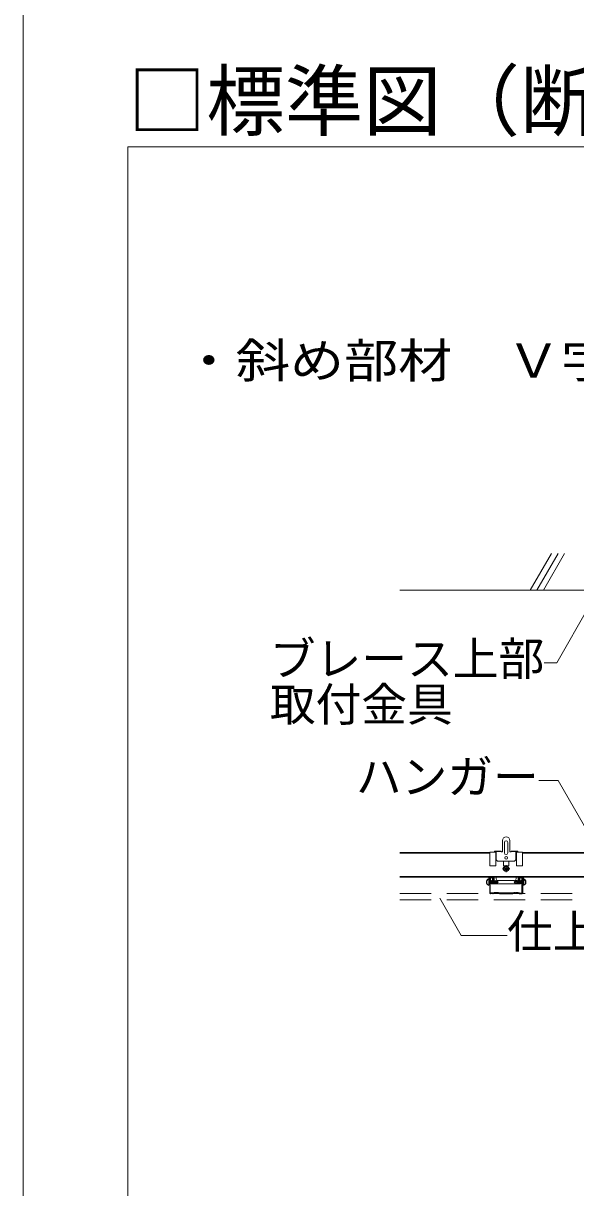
# Model space of a CAD drawing. Units: millimetres, scale not verified. Extents: x -7800 to 7800, y -5387 to 5300.
# Drawn here: x -7800 to -6955, y 225 to 2009 of the extents above; entities that cross this region are included whole.
import ezdxf
from ezdxf.enums import TextEntityAlignment as Align

# ---------------------------------------------------------------- set-up
doc = ezdxf.new("R2010")
doc.units = ezdxf.units.MM
doc.header["$LTSCALE"] = 40
doc.linetypes.add('CHAIN1', pattern=[8, 5, -1, 1, -1])
doc.linetypes.add('DASHED1', pattern=[1.8, 1.2, -0.6])
for name, color, linetype, lineweight in [('7-0_中心線', 4, 'CHAIN1', 9), ('7-2_野縁受け', 3, 'Continuous', 18), ('7-3_野縁', 2, 'Continuous', 25), ('7-6_文字', 7, 'Continuous', 18), ('7-9_躯体他', 4, 'Continuous', 9), ('7-A_クリップ', 7, 'Continuous', 18), ('7-C_ビス・アンカーボルト・強調図形', 2, 'Continuous', 25), ('7-D_パネル', 4, 'DASHED1', 9), ('F-3_野縁', 3, 'Continuous', 18)]:
    doc.layers.add(name, color=color, linetype=linetype, lineweight=lineweight)
doc.layers.add('F-6_文字', color=7, linetype='Continuous')
doc.styles.add('ＭＳ ゴシック', font='')
doc.styles.get('ＭＳ ゴシック').set_extended_font_data('MS Gothic')

msp = doc.modelspace()

# ---------------------------------------------------------------- linework, layer by layer
at = {"layer": '7-0_中心線'}
for p, q in [((-7066.57, 713.94), (-7055.68, 713.94)), ((-7061.12, 719.39), (-7061.12, 708.5))]:
    msp.add_line(p, q, dxfattribs=at)
at = {"layer": '7-2_野縁受け'}
for p, q in [((-7223.98, 738.74), (-7086.08, 738.74)), ((-7223.98, 737.54), (-7086.08, 737.54)), ((-7077.1, 738.74), (-7076.1, 738.74)), ((-7077.1, 737.54), (-7076.1, 737.54)), ((-7046.1, 738.74), (-7045.1, 738.74)), ((-7046.1, 737.54), (-7045.1, 737.54)), ((-7036.08, 738.74), (-6930.23, 738.74)), ((-7036.08, 737.54), (-6930.23, 737.54)), ((-7223.98, 701.94), (-6930.23, 701.94)), ((-7223.98, 700.74), (-6930.23, 700.74))]:
    msp.add_line(p, q, dxfattribs=at)
at = {"layer": '7-3_野縁'}
for p, q in [((-7086.08, 699.31), (-7086.01, 677)), ((-7085.48, 676.97), (-7085.55, 699.29)), ((-7082.5, 700.74), (-7084.58, 700.74)), ((-7082.5, 700.21), (-7084.58, 700.21)), ((-7081.53, 699.24), (-7081.53, 697.74)), ((-7081.53, 697.74), (-7081, 697.74)), ((-7081, 699.24), (-7081, 697.74)), ((-7041.15, 699.24), (-7041.15, 697.74)), ((-7040.62, 697.74), (-7041.15, 697.74)), ((-7040.62, 699.24), (-7040.62, 697.74)), ((-7039.65, 700.74), (-7037.58, 700.74)), ((-7039.65, 700.21), (-7037.58, 700.21)), ((-7036.67, 676.97), (-7036.61, 699.29)), ((-7036.08, 699.31), (-7036.14, 677)), ((-7081.51, 676.27), (-7084.81, 676.27)), ((-7081.5, 675.74), (-7084.81, 675.74)), ((-7079.59, 677.11), (-7081.3, 676.31)), ((-7081.08, 675.83), (-7079.63, 676.51)), ((-7078.85, 676.28), (-7079.14, 676.47)), ((-7078.85, 676.91), (-7079.1, 677.08)), ((-7078.05, 677.08), (-7078.3, 676.91)), ((-7078.05, 676.44), (-7078.3, 676.28)), ((-7077.25, 676.91), (-7077.5, 677.08)), ((-7077.25, 676.28), (-7077.5, 676.44)), ((-7076.45, 677.08), (-7076.7, 676.91)), ((-7076.45, 676.44), (-7076.7, 676.28)), ((-7075.65, 676.91), (-7075.9, 677.08)), ((-7075.65, 676.28), (-7075.9, 676.44)), ((-7074.85, 677.08), (-7075.1, 676.91)), ((-7074.85, 676.44), (-7075.1, 676.28)), ((-7074.05, 676.91), (-7074.3, 677.08)), ((-7074.05, 676.28), (-7074.3, 676.44)), ((-7073.26, 677.08), (-7073.5, 676.91)), ((-7073.21, 676.47), (-7073.5, 676.28)), ((-7071.06, 676.31), (-7072.77, 677.11)), ((-7071.28, 675.83), (-7072.72, 676.51)), ((-7070.86, 675.74), (-7051.3, 675.74)), ((-7051.31, 676.27), (-7070.85, 676.27)), ((-7049.39, 677.11), (-7051.1, 676.31)), ((-7050.88, 675.83), (-7049.43, 676.51)), ((-7048.65, 676.28), (-7048.94, 676.47)), ((-7048.65, 676.91), (-7048.9, 677.08)), ((-7047.85, 677.08), (-7048.1, 676.91)), ((-7047.85, 676.44), (-7048.1, 676.28)), ((-7047.05, 676.91), (-7047.3, 677.08)), ((-7047.05, 676.28), (-7047.3, 676.44)), ((-7046.25, 677.08), (-7046.5, 676.91)), ((-7046.25, 676.44), (-7046.5, 676.28)), ((-7045.45, 676.91), (-7045.7, 677.08)), ((-7045.45, 676.28), (-7045.7, 676.44)), ((-7044.65, 677.08), (-7044.9, 676.91)), ((-7044.65, 676.44), (-7044.9, 676.28)), ((-7043.85, 676.91), (-7044.1, 677.08)), ((-7043.85, 676.28), (-7044.1, 676.44)), ((-7043.06, 677.08), (-7043.3, 676.91)), ((-7043.01, 676.47), (-7043.3, 676.28)), ((-7040.86, 676.31), (-7042.57, 677.11)), ((-7041.08, 675.83), (-7042.52, 676.51)), ((-7040.66, 675.74), (-7037.34, 675.74)), ((-7040.65, 676.27), (-7037.34, 676.27))]:
    msp.add_line(p, q, dxfattribs=at)
for centre, radius, start, end in [((-7084.58, 699.24), 1.5, 90, 176.98721), ((-7084.58, 699.24), 0.97, 90, 176.98721), ((-7082.5, 699.24), 1.5, 0, 90), ((-7082.5, 699.24), 0.97, 0, 90), ((-7039.65, 699.24), 1.5, 90, 180), ((-7039.65, 699.24), 0.97, 90, 180), ((-7037.58, 699.24), 1.5, 3.01279, 90), ((-7037.58, 699.24), 0.97, 3.01279, 90), ((-7084.81, 676.94), 1.2, 176.98721, 270), ((-7084.81, 676.94), 0.67, 176.98721, 270), ((-7081.51, 676.77), 0.5, 270, 295.09938), ((-7081.5, 676.74), 1, 270, 295.09938), ((-7079.42, 676.05), 0.5, 56.47553, 115.09938), ((-7079.38, 676.66), 0.5, 56.47553, 115.09938), ((-7078.58, 677.33), 0.5, 236.47553, 303.52447), ((-7078.58, 676.7), 0.5, 236.47553, 303.52447), ((-7077.78, 676.66), 0.5, 56.47553, 123.52447), ((-7077.78, 676.03), 0.5, 56.47553, 123.52447), ((-7076.98, 677.33), 0.5, 236.47553, 303.52447), ((-7076.98, 676.7), 0.5, 236.47553, 303.52447), ((-7076.18, 676.66), 0.5, 56.47553, 123.52447), ((-7076.18, 676.03), 0.5, 56.47553, 123.52447), ((-7075.38, 677.33), 0.5, 236.47553, 303.52447), ((-7075.38, 676.7), 0.5, 236.47553, 303.52447), ((-7074.58, 676.66), 0.5, 56.47553, 123.52447), ((-7074.58, 676.03), 0.5, 56.47553, 123.52447), ((-7073.78, 677.33), 0.5, 236.47553, 303.52447), ((-7073.78, 676.7), 0.5, 236.47553, 303.52447), ((-7072.98, 676.66), 0.5, 64.90062, 123.52447), ((-7072.94, 676.05), 0.5, 64.90062, 123.52447), ((-7070.86, 676.74), 1, 244.90062, 270), ((-7070.85, 676.77), 0.5, 244.90062, 270), ((-7051.31, 676.77), 0.5, 270, 295.09938), ((-7051.3, 676.74), 1, 270, 295.09938), ((-7049.22, 676.05), 0.5, 56.47553, 115.09938), ((-7049.18, 676.66), 0.5, 56.47553, 115.09938), ((-7048.38, 677.33), 0.5, 236.47553, 303.52447), ((-7048.38, 676.7), 0.5, 236.47553, 303.52447), ((-7047.58, 676.66), 0.5, 56.47553, 123.52447), ((-7047.58, 676.03), 0.5, 56.47553, 123.52447), ((-7046.78, 677.33), 0.5, 236.47553, 303.52447), ((-7046.78, 676.7), 0.5, 236.47553, 303.52447), ((-7045.98, 676.66), 0.5, 56.47553, 123.52447), ((-7045.98, 676.03), 0.5, 56.47553, 123.52447), ((-7045.18, 677.33), 0.5, 236.47553, 303.52447), ((-7045.18, 676.7), 0.5, 236.47553, 303.52447), ((-7044.38, 676.66), 0.5, 56.47553, 123.52447), ((-7044.38, 676.03), 0.5, 56.47553, 123.52447), ((-7043.58, 677.33), 0.5, 236.47553, 303.52447), ((-7043.58, 676.7), 0.5, 236.47553, 303.52447), ((-7042.78, 676.66), 0.5, 64.90062, 123.52447), ((-7042.74, 676.05), 0.5, 64.90062, 123.52447), ((-7040.66, 676.74), 1, 244.90062, 270), ((-7040.65, 676.77), 0.5, 244.90062, 270), ((-7037.34, 676.94), 1.2, 270, 3.01279), ((-7037.34, 676.94), 0.67, 270, 3.01279)]:
    msp.add_arc(centre, radius, start, end, dxfattribs=at)
at = {"layer": '7-6_文字'}
for p, q in [((-6933.79, 1116.03), (-6983.69, 1029.59)), ((-6983.69, 1029.59), (-7002.7, 1029.59)), ((-7011.1, 848.8), (-6981.65, 848.8)), ((-6925.95, 752.32), (-6981.65, 848.8)), ((-7162.68, 668.59), (-7129.83, 611.69)), ((-7059.75, 611.69), (-7129.83, 611.69))]:
    msp.add_line(p, q, dxfattribs=at)
at = {"layer": '7-9_躯体他'}
for p, q in [((-7024.1, 1140.74), (-6991.65, 1196.94)), ((-7014.1, 1140.74), (-6981.65, 1196.94)), ((-7004.1, 1140.74), (-6971.65, 1196.94)), ((-7223.98, 1140.74), (-4912.47, 1140.74))]:
    msp.add_line(p, q, dxfattribs=at)
at = {"layer": '7-A_クリップ'}
for p, q in [((-7066.6, 757.2), (-7066.6, 739.6)), ((-7063.65, 754.3), (-7063.65, 738.1)), ((-7058.65, 754.3), (-7058.65, 738.1)), ((-7055.6, 757.2), (-7055.6, 739.6)), ((-7086.1, 718.44), (-7086.1, 739.11)), ((-7076.1, 739.11), (-7086.1, 739.11)), ((-7079.1, 739.7), (-7079.03, 739.1)), ((-7079.1, 739.7), (-7076.1, 739.7)), ((-7077.1, 718.44), (-7077.1, 739.11)), ((-7076.1, 740.9), (-7076.1, 727.6)), ((-7076.1, 740.9), (-7068.6, 740.9)), ((-7068.6, 740.6), (-7076.1, 740.6)), ((-7076.1, 740.3), (-7068.6, 740.3)), ((-7068.6, 740.9), (-7068.6, 739.6)), ((-7068.6, 739.6), (-7068.6, 739.7)), ((-7068.6, 739.6), (-7066.6, 739.6)), ((-7055.6, 739.6), (-7053.6, 739.6)), ((-7053.6, 740.9), (-7053.6, 739.6)), ((-7053.6, 740.9), (-7046.1, 740.9)), ((-7053.6, 740.6), (-7046.1, 740.6)), ((-7053.6, 740.3), (-7046.1, 740.3)), ((-7053.6, 739.6), (-7053.6, 739.7)), ((-7046.1, 727.6), (-7046.1, 740.9)), ((-7046.1, 739.7), (-7043.1, 739.7)), ((-7036.1, 739.11), (-7046.1, 739.11)), ((-7045.1, 718.44), (-7045.1, 739.11)), ((-7043.1, 739.7), (-7043.17, 739.1)), ((-7036.1, 718.44), (-7036.1, 739.11)), ((-7077.1, 718.44), (-7086.1, 718.44)), ((-7074.1, 725.6), (-7076.1, 727.6)), ((-7048.1, 725.6), (-7074.1, 725.6)), ((-7065.1, 725.6), (-7065.1, 718.44)), ((-7065.1, 718.44), (-7057.1, 718.44)), ((-7057.1, 725.6), (-7057.1, 718.44)), ((-7048.1, 725.6), (-7046.1, 727.6)), ((-7045.1, 718.44), (-7036.1, 718.44)), ((-7087.7, 699.53), (-7087.7, 697.43)), ((-7087.7, 697.43), (-7087.7, 689.63)), ((-7087.7, 697.43), (-7086.5, 697.43)), ((-7086.5, 699.53), (-7086.5, 697.43)), ((-7086.5, 697.43), (-7086.5, 689.63)), ((-7085.3, 700.73), (-7081.12, 700.73)), ((-7085.08, 693.47), (-7085.08, 700.07)), ((-7083.18, 700.07), (-7085.08, 700.07)), ((-7082.18, 699.07), (-7082.18, 697.07)), ((-7081.2, 700.23), (-7081.2, 698.78)), ((-7080, 700.23), (-7080, 698.78)), ((-7079.38, 697.07), (-7079.38, 700.73)), ((-7076.38, 700.74), (-7076.38, 698.42)), ((-7045.88, 700.74), (-7045.88, 698.42)), ((-7042.88, 697.07), (-7042.88, 700.61)), ((-7042.38, 700.61), (-7042.88, 700.61)), ((-7042.2, 700.23), (-7042.2, 698.78)), ((-7036.9, 700.73), (-7041.07, 700.73)), ((-7041, 700.23), (-7041, 698.78)), ((-7040.08, 699.07), (-7040.08, 697.07)), ((-7039.08, 700.07), (-7037.18, 700.07)), ((-7037.18, 693.47), (-7037.18, 700.07)), ((-7035.7, 699.53), (-7035.7, 697.43)), ((-7034.5, 699.53), (-7034.5, 697.43)), ((-7034.5, 697.43), (-7034.5, 689.63)), ((-7087.7, 689.63), (-7086.5, 689.63)), ((-7082.08, 690.47), (-7040.18, 690.47)), ((-7073.63, 695.67), (-7048.63, 695.67)), ((-7035.7, 689.63), (-7034.5, 689.63))]:
    msp.add_line(p, q, dxfattribs=at)
for points in [[(-7076.1, 740.9), (-7079.1, 740.9), (-7079.1, 739.7)], [(-7046.1, 740.9), (-7043.1, 740.9), (-7043.1, 739.7)], [(-7034.5, 697.43), (-7035.7, 697.43), (-7035.7, 689.63)]]:
    msp.add_lwpolyline(points, dxfattribs=at)
msp.add_circle((-7061.1, 730.6), 2, dxfattribs=at)
for centre, radius, start, end in [((-7061.1, 757.2), 5.5, 90, 180), ((-7061.15, 754.3), 2.5, 0, 180), ((-7061.1, 757.2), 5.5, 0, 90), ((-7061.15, 738.1), 2.5, 180, 0), ((-7085.3, 699.53), 2.4, 149.97663, 180), ((-7085.3, 699.53), 1.2, 90, 180), ((-7083.18, 699.07), 1, 0, 90), ((-7082.55, 698.78), 1.35, 285.66772, 0), ((-7080.78, 697.07), 1.4, 180, 0), ((-7082.55, 698.78), 2.55, 283.51158, 0), ((-7079.5, 700.23), 1.7, 162.86548, 180), ((-7079.5, 700.23), 0.5, 77.09312, 180), ((-7073.63, 698.42), 2.75, 180, 270), ((-7048.63, 698.42), 2.75, 270, 0), ((-7041.48, 697.07), 1.4, 180, 0), ((-7042.7, 700.23), 0.5, 0, 50.90238), ((-7039.65, 698.78), 2.55, 180, 255.07849), ((-7042.7, 700.23), 1.7, 0, 17.13452), ((-7039.65, 698.78), 1.35, 180, 251.18374), ((-7039.08, 699.07), 1, 90, 180), ((-7036.9, 699.53), 1.2, 0, 90), ((-7036.9, 699.53), 2.4, 0, 30.02337), ((-7082.08, 693.47), 3, 180, 270), ((-7040.18, 693.47), 3, 270, 0)]:
    msp.add_arc(centre, radius, start, end, dxfattribs=at)
at = {"layer": '7-C_ビス・アンカーボルト・強調図形'}
for p, q in [((-7088.2, 697.93), (-7087.7, 697.93)), ((-7087.7, 697.93), (-7087.7, 688.93)), ((-7087.7, 696.73), (-7087.7, 688.93)), ((-7086.18, 695.93), (-7086.44, 695.31)), ((-7086.18, 695.93), (-7086.07, 695.8)), ((-7086.18, 695.93), (-7086.07, 695.39)), ((-7084.67, 695.93), (-7084.92, 695.31)), ((-7084.67, 695.93), (-7083.67, 690.93)), ((-7083.15, 695.93), (-7083.41, 695.31)), ((-7083.15, 695.93), (-7082.15, 690.93)), ((-7081.64, 695.93), (-7081.89, 695.31)), ((-7081.64, 695.93), (-7080.64, 690.93)), ((-7080.12, 695.93), (-7080.38, 695.31)), ((-7080.12, 695.93), (-7079.12, 690.93)), ((-7078.61, 695.93), (-7078.86, 695.31)), ((-7078.61, 695.93), (-7077.61, 690.93)), ((-7043.58, 695.93), (-7044.58, 690.93)), ((-7043.58, 695.93), (-7043.33, 695.31)), ((-7042.07, 695.93), (-7043.07, 690.93)), ((-7042.07, 695.93), (-7041.81, 695.31)), ((-7040.55, 695.93), (-7041.55, 690.93)), ((-7040.55, 695.93), (-7040.3, 695.31)), ((-7039.04, 695.93), (-7040.04, 690.93)), ((-7039.04, 695.93), (-7038.78, 695.31)), ((-7037.53, 695.93), (-7038.53, 690.93)), ((-7037.53, 695.93), (-7037.27, 695.31)), ((-7036.01, 695.93), (-7036.07, 695.63)), ((-7036.01, 695.93), (-7036.07, 695.86)), ((-7034, 697.93), (-7034.5, 697.93)), ((-7034.5, 697.93), (-7034.5, 688.93)), ((-7034.5, 696.73), (-7034.5, 688.93)), ((-7088.2, 688.93), (-7087.7, 688.93)), ((-7086.07, 691.56), (-7086.5, 691.56)), ((-7086.44, 695.31), (-7086.07, 693.47)), ((-7084.92, 695.31), (-7085.57, 695.31)), ((-7085.57, 694.8), (-7084.92, 691.56)), ((-7085.57, 692.89), (-7085.18, 690.93)), ((-7085.57, 691.41), (-7085.18, 690.93)), ((-7084.92, 691.56), (-7085.18, 690.93)), ((-7084.17, 691.56), (-7084.92, 691.56)), ((-7083.41, 695.31), (-7084.16, 695.31)), ((-7083.41, 691.56), (-7083.67, 690.93)), ((-7083.41, 695.31), (-7082.66, 691.56)), ((-7082.66, 691.56), (-7083.41, 691.56)), ((-7082.66, 691.56), (-7082.15, 690.93)), ((-7081.89, 695.31), (-7082.64, 695.31)), ((-7081.89, 691.56), (-7082.15, 690.93)), ((-7081.14, 691.56), (-7081.89, 691.56)), ((-7080.38, 695.31), (-7081.13, 695.31)), ((-7080.38, 691.56), (-7080.64, 690.93)), ((-7079.63, 691.56), (-7080.38, 691.56)), ((-7078.86, 695.31), (-7079.61, 695.31)), ((-7078.86, 691.56), (-7079.12, 690.93)), ((-7078.11, 691.56), (-7078.86, 691.56)), ((-7078.1, 695.31), (-7074.18, 692.6)), ((-7077.35, 691.56), (-7077.61, 690.93)), ((-7044.09, 695.31), (-7048.02, 692.6)), ((-7044.84, 691.56), (-7044.58, 690.93)), ((-7044.08, 691.56), (-7043.33, 691.56)), ((-7043.33, 695.31), (-7042.58, 695.31)), ((-7043.33, 691.56), (-7043.07, 690.93)), ((-7042.56, 691.56), (-7041.81, 691.56)), ((-7041.81, 695.31), (-7041.06, 695.31)), ((-7041.81, 691.56), (-7041.55, 690.93)), ((-7041.05, 691.56), (-7040.3, 691.56)), ((-7040.3, 695.31), (-7039.55, 695.31)), ((-7040.3, 691.56), (-7040.04, 690.93)), ((-7039.53, 691.56), (-7038.78, 691.56)), ((-7038.78, 695.31), (-7038.03, 695.31)), ((-7038.78, 691.56), (-7038.53, 690.93)), ((-7038.02, 691.56), (-7037.27, 691.56)), ((-7037.27, 695.31), (-7036.57, 695.31)), ((-7036.57, 695.05), (-7037.27, 691.56)), ((-7037.27, 691.56), (-7037.01, 690.93)), ((-7036.57, 693.13), (-7037.01, 690.93)), ((-7036.57, 691.47), (-7037.01, 690.93)), ((-7035.75, 695.31), (-7036.07, 693.72)), ((-7036.07, 691.56), (-7035.7, 691.56)), ((-7034, 688.93), (-7034.5, 688.93))]:
    msp.add_line(p, q, dxfattribs=at)
for points in [[(-7084.67, 695.93), (-7084.16, 695.31), (-7083.41, 691.56)], [(-7083.15, 695.93), (-7082.64, 695.31), (-7081.89, 691.56)], [(-7081.64, 695.93), (-7081.13, 695.31), (-7080.38, 691.56)], [(-7080.12, 695.93), (-7079.61, 695.31), (-7078.86, 691.56)], [(-7078.61, 695.93), (-7078.1, 695.31), (-7077.35, 691.56)], [(-7043.58, 695.93), (-7044.09, 695.31), (-7044.84, 691.56)], [(-7042.07, 695.93), (-7042.58, 695.31), (-7043.33, 691.56)], [(-7040.55, 695.93), (-7041.06, 695.31), (-7041.81, 691.56)], [(-7039.04, 695.93), (-7039.55, 695.31), (-7040.3, 691.56)], [(-7037.53, 695.93), (-7038.03, 695.31), (-7038.78, 691.56)], [(-7036.01, 695.93), (-7035.75, 695.31), (-7035.7, 695.31)], [(-7031.51, 695.98), (-7031.49, 695.78), (-7031.46, 695.44), (-7031.42, 695.1), (-7031.4, 694.75), (-7031.37, 694.41), (-7031.34, 694.06), (-7031.33, 693.86), (-7031.32, 693.69), (-7031.3, 693.38), (-7031.29, 693.07), (-7031.29, 692.76), (-7031.29, 692.46), (-7031.31, 692.15), (-7031.33, 691.97), (-7031.34, 691.87), (-7031.36, 691.69), (-7031.39, 691.51), (-7031.42, 691.34), (-7031.45, 691.16), (-7031.49, 690.98), (-7031.51, 690.88)], [(-7086.44, 695.31), (-7086.44, 695.31), (-7086.5, 695.31)], [(-7084.92, 695.31), (-7084.17, 691.56), (-7083.67, 690.93)], [(-7081.89, 695.31), (-7081.14, 691.56), (-7080.64, 690.93)], [(-7080.38, 695.31), (-7079.63, 691.56), (-7079.12, 690.93)], [(-7078.86, 695.31), (-7078.11, 691.56), (-7077.61, 690.93)], [(-7078.2, 695.43), (-7075.35, 695.43), (-7073.35, 693.43), (-7075.35, 691.43), (-7077.4, 691.43)], [(-7043.99, 695.43), (-7046.84, 695.43), (-7048.84, 693.43), (-7046.84, 691.43), (-7044.79, 691.43)], [(-7043.33, 695.31), (-7044.08, 691.56), (-7044.58, 690.93)], [(-7041.81, 695.31), (-7042.56, 691.56), (-7043.07, 690.93)], [(-7040.3, 695.31), (-7041.05, 691.56), (-7041.55, 690.93)], [(-7038.78, 695.31), (-7039.53, 691.56), (-7040.04, 690.93)], [(-7037.27, 695.31), (-7038.02, 691.56), (-7038.53, 690.93)]]:
    msp.add_lwpolyline(points, dxfattribs=at)
at = {"layer": '7-C_ビス・アンカーボルト・強調図形', "linetype": 'DASHED1'}
msp.add_circle((-7061.12, 713.94), 4, dxfattribs=at)
at = {"layer": '7-C_ビス・アンカーボルト・強調図形'}
for radius in [2.05, 1.7]:
    msp.add_circle((-7061.12, 713.94), radius, dxfattribs=at)
for centre, radius, start, end in [((-7062.98, 716.73), 3.35, 274.24675, 303.62149), ((-7063.22, 712.19), 2.74, 39.93987, 76.12868), ((-7059.27, 711.15), 3.35, 94.24673, 123.62148), ((-7059.03, 715.7), 2.74, 219.93982, 256.12863), ((-7080.37, 693.43), 10.62, 166.10394, 180), ((-7088.2, 695.37), 2.56, 90, 166.10394), ((-7034, 695.37), 2.56, 13.89606, 90), ((-7080.37, 693.43), 10.62, 179.99998, 193.89604), ((-7088.2, 691.5), 2.56, 193.89604, 270), ((-7074.18, 692.6), 1.66, 145.44756, 225), ((-7048.02, 692.6), 1.66, 315, 34.55244), ((-7034, 691.5), 2.56, 270, 346.10396)]:
    msp.add_arc(centre, radius, start, end, dxfattribs=at)
at = {"layer": '7-D_パネル'}
for p, q in [((-7223.98, 675.74), (-4912.47, 675.74)), ((-7223.98, 666.24), (-4912.47, 666.24))]:
    msp.add_line(p, q, dxfattribs=at)
at = {"layer": 'F-3_野縁'}
for p, q in [((-7800, 5300), (-7800, -5300)), ((-7640, 1820), (-7640, -4500))]:
    msp.add_line(p, q, dxfattribs=at)
msp.add_lwpolyline([(-7640, 1820), (-2090, 1820), (-2090, -4500)], dxfattribs=at)

# ---------------------------------------------------------------- texts
at = {"layer": '7-6_文字', "style": 'ＭＳ ゴシック', "width": 1.15}
msp.add_text('・斜め部材\u3000Ｖ字（１スパン）', height=52.79, dxfattribs=at).set_placement((-7557.51, 1450.23), align=Align.BOTTOM_LEFT)
at = {"layer": '7-6_文字', "style": 'ＭＳ ゴシック'}
for s, p in [('ブレース上部', (-7422.7, 994.59)), ('取付金具\u3000\u3000', (-7422.7, 924.59)), ('ハンガー', (-7291.1, 813.8)), ('仕上げ材', (-7059.75, 576.69))]:
    msp.add_text(s, height=51.32, dxfattribs=at).set_placement(p, align=Align.BOTTOM_LEFT)
at = {"layer": 'F-6_文字', "style": 'ＭＳ ゴシック'}
msp.add_text('□標準図（断面図）', height=87.98, dxfattribs=at).set_placement((-7640, 1820), align=Align.BOTTOM_LEFT)

doc.saveas('drawing.dxf')
